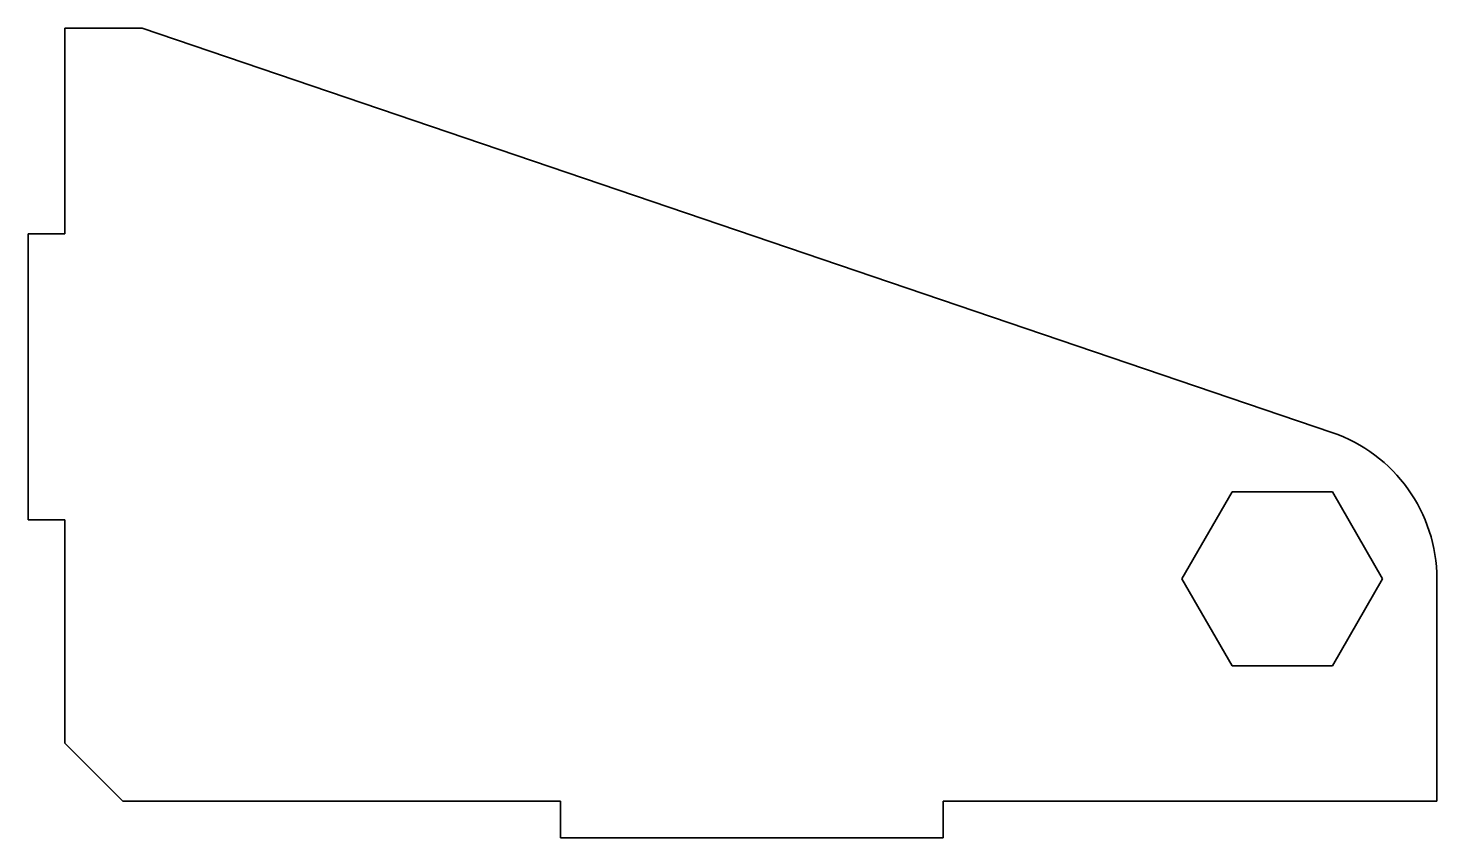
# Model space of a CAD drawing. Header units: millimetres. Extents: x 0 to 72.9, y 0 to 41.9.
import ezdxf

# ---------------------------------------------------------------- set-up
doc = ezdxf.new("R2010")
doc.units = ezdxf.units.MM
doc.layers.add('SIMUMAK Visible (ISO)', color=7, linetype='Continuous', lineweight=35)

# ---------------------------------------------------------------- blocks, each defined once
blk = doc.blocks.new('SIL-026-KTV1-02_Sheet_4_SIL-026-KTV1-02')
at = {"layer": 'SIMUMAK Visible (ISO)'}
for p, q in [((-34.55, 10.3), (-34.55, 20.95)), ((-34.55, 20.95), (-30.55, 20.95)), ((31.024, 0.025), (-30.55, 20.95)), ((-36.45, 10.3), (-34.55, 10.3)), ((-36.45, -4.5), (-36.45, 10.3)), ((23.254, -7.55), (25.852, -3.05)), ((25.852, -3.05), (31.048, -3.05)), ((31.048, -3.05), (33.646, -7.55)), ((-34.55, -4.5), (-36.45, -4.5)), ((-34.55, -16.05), (-34.55, -4.5)), ((25.852, -12.05), (23.254, -7.55)), ((33.646, -7.55), (31.048, -12.05)), ((36.45, -7.55), (36.45, -19.05)), ((31.048, -12.05), (25.852, -12.05)), ((-31.55, -19.05), (-34.55, -16.05)), ((-8.9, -19.05), (-31.55, -19.05)), ((-8.9, -20.95), (-8.9, -19.05)), ((10.9, -19.05), (10.9, -20.95)), ((36.45, -19.05), (10.9, -19.05)), ((10.9, -20.95), (-8.9, -20.95))]:
    blk.add_line(p, q, dxfattribs=at)
blk.add_arc((28.45, -7.55), 8, 0, 71.23011, dxfattribs=at)

msp = doc.modelspace()

# ---------------------------------------------------------------- block references
msp.add_blockref('SIL-026-KTV1-02_Sheet_4_SIL-026-KTV1-02', (36.45, 20.95))

doc.saveas('drawing.dxf')
